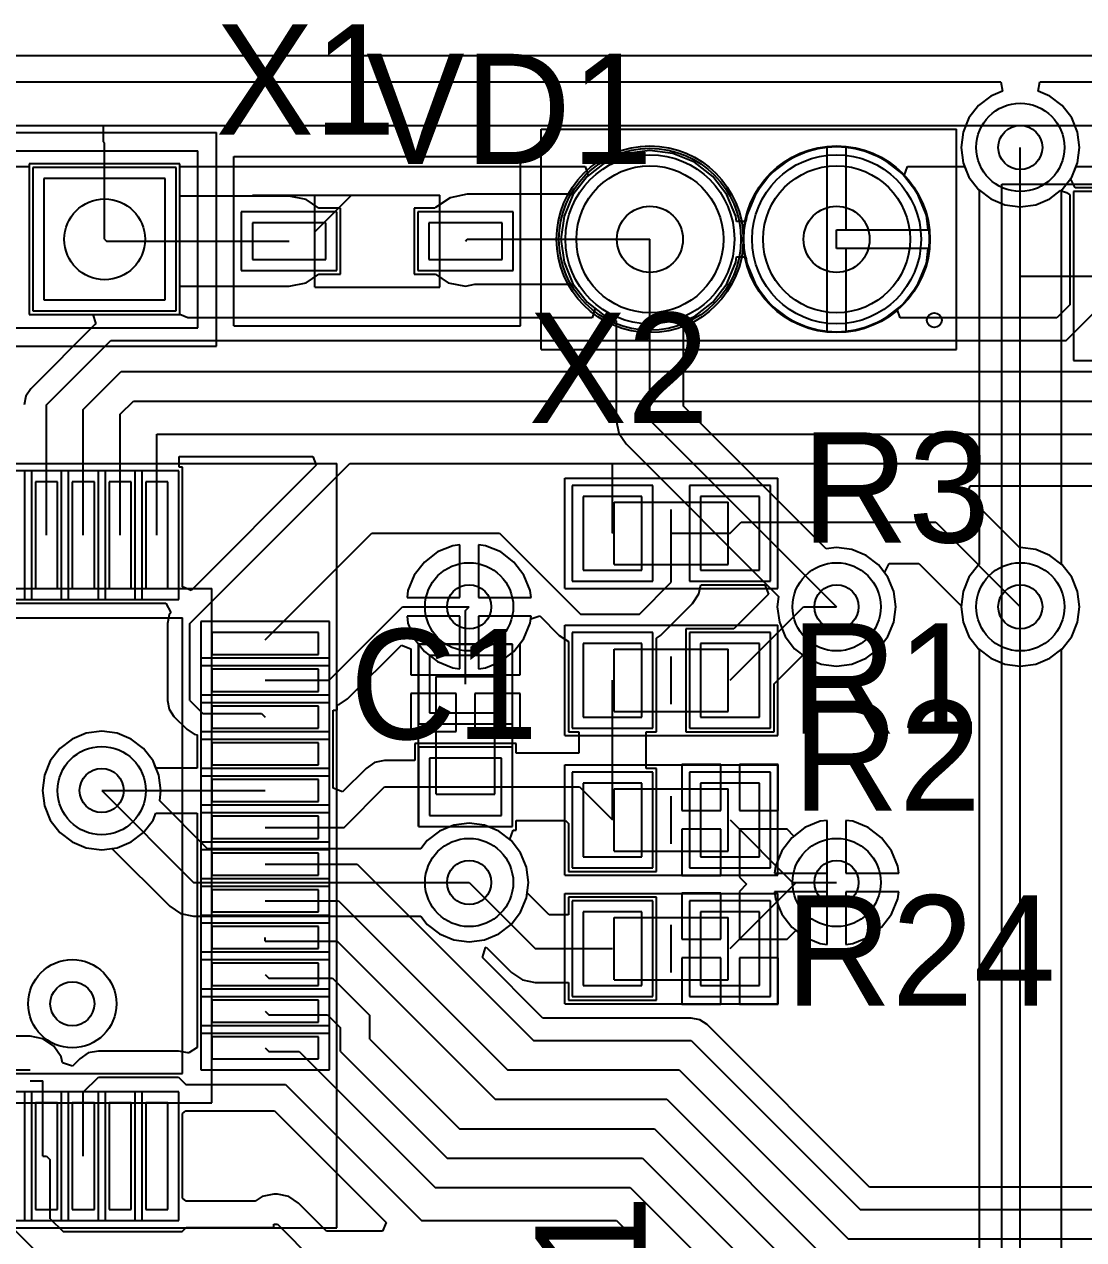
# Model space of a CAD drawing. Header units: millimetres. Extents: x 25.4 to 101.3, y 24.9 to 50.8.
# Drawn here: x 64.35 to 78.76, y 34.29 to 50.82 of the extents above; entities that cross this region are included whole.
import ezdxf

# ---------------------------------------------------------------- set-up
doc = ezdxf.new("R2010")
doc.units = ezdxf.units.MM
for name, color, linetype in [('BottomLayer', 5, 'Continuous'), ('BottomSolder', 6, 'Continuous'), ('KeepOutLayer', 6, 'Continuous'), ('Mechanical1', 6, 'Continuous'), ('Mechanical13', 56, 'Continuous'), ('Mechanical15', 56, 'Continuous'), ('MultiLayer', 9, 'Continuous'), ('PadHoleLayer', 156, 'Continuous'), ('TopLayer', 1, 'Continuous'), ('TopOverlay', 2, 'Continuous'), ('TopPaste', 8, 'Continuous'), ('TopSolder', 216, 'Continuous'), ('ViaHoleLayer', 16, 'Continuous')]:
    doc.layers.add(name, color=color, linetype=linetype)

msp = doc.modelspace()

# ---------------------------------------------------------------- linework, layer by layer
at = {"layer": 'BottomLayer'}
for p, q in [((25.757, 50.043), (77.634, 50.043)), ((77.634, 50.043), (77.659, 49.916)), ((78.141, 49.916), (78.166, 50.043)), ((78.166, 50.043), (95.043, 50.043)), ((77.497, 49.849), (77.329, 49.721)), ((77.659, 49.916), (77.497, 49.849)), ((78.303, 49.849), (78.141, 49.916)), ((78.471, 49.721), (78.303, 49.849)), ((77.329, 49.721), (77.201, 49.553)), ((78.599, 49.553), (78.471, 49.721)), ((77.201, 49.553), (77.121, 49.359)), ((78.679, 49.359), (78.599, 49.553)), ((77.121, 49.359), (77.093, 49.15)), ((78.707, 49.15), (78.679, 49.359)), ((72.86, 49.11), (72.547, 49.069)), ((73.173, 49.069), (72.86, 49.11)), ((75.073, 49.122), (74.768, 48.995)), ((75.273, 49.148), (75.073, 49.122)), ((75.273, 47.9), (75.273, 49.148)), ((75.727, 49.122), (75.527, 49.148)), ((75.527, 49.148), (75.527, 48.027)), ((76.032, 48.995), (75.727, 49.122)), ((77.093, 49.15), (77.121, 48.941)), ((77.9, 42.9), (77.9, 49.15)), ((78.679, 48.941), (78.707, 49.15)), ((72.255, 48.948), (72.004, 48.756)), ((72.547, 49.069), (72.255, 48.948)), ((73.465, 48.948), (73.173, 49.069)), ((73.716, 48.756), (73.465, 48.948)), ((74.768, 48.995), (74.506, 48.794)), ((76.294, 48.794), (76.032, 48.995)), ((66.465, 48.925), (64.415, 48.925)), ((64.415, 48.925), (64.415, 46.875)), ((66.465, 46.875), (66.465, 48.925)), ((74.506, 48.794), (74.305, 48.532)), ((76.495, 48.532), (76.294, 48.794)), ((77.121, 48.941), (77.201, 48.747)), ((78.599, 48.747), (78.679, 48.941)), ((64.615, 48.725), (64.615, 47.075)), ((66.265, 48.725), (64.615, 48.725)), ((66.265, 47.075), (66.265, 48.725)), ((72.004, 48.756), (71.812, 48.505)), ((73.908, 48.505), (73.716, 48.756)), ((77.201, 48.747), (77.329, 48.579)), ((78.471, 48.579), (78.599, 48.747)), ((71.812, 48.505), (71.691, 48.213)), ((74.029, 48.213), (73.908, 48.505)), ((74.305, 48.532), (74.178, 48.227)), ((76.622, 48.227), (76.495, 48.532)), ((77.329, 48.579), (77.339, 48.572)), ((77.339, 48.572), (77.339, 43.478)), ((78.461, 48.572), (78.471, 48.579)), ((78.461, 43.478), (78.461, 48.572)), ((71.691, 48.213), (71.65, 47.9)), ((74.039, 48.14), (74.029, 48.213)), ((74.167, 48.14), (74.039, 48.14)), ((74.178, 48.227), (74.167, 48.14)), ((76.648, 48.027), (76.622, 48.227)), ((75.527, 48.027), (76.648, 48.027)), ((71.65, 47.9), (71.691, 47.587)), ((72.86, 45.44), (72.86, 47.9)), ((75.273, 46.652), (75.273, 47.9)), ((74.029, 47.587), (74.039, 47.66)), ((74.039, 47.66), (74.167, 47.66)), ((74.167, 47.66), (74.178, 47.573)), ((76.648, 47.773), (75.527, 47.773)), ((75.527, 47.773), (75.527, 46.652)), ((76.622, 47.573), (76.648, 47.773)), ((71.691, 47.587), (71.812, 47.295)), ((73.908, 47.295), (74.029, 47.587)), ((74.178, 47.573), (74.305, 47.268)), ((76.495, 47.268), (76.622, 47.573)), ((71.812, 47.295), (72.004, 47.044)), ((73.716, 47.044), (73.908, 47.295)), ((74.305, 47.268), (74.506, 47.006)), ((76.294, 47.006), (76.495, 47.268)), ((64.615, 47.075), (66.265, 47.075)), ((72.004, 47.044), (72.255, 46.852)), ((73.465, 46.852), (73.716, 47.044)), ((74.506, 47.006), (74.768, 46.805)), ((76.032, 46.805), (76.294, 47.006)), ((64.415, 46.875), (66.465, 46.875)), ((72.255, 46.852), (72.401, 46.791)), ((73.319, 46.791), (73.465, 46.852)), ((74.768, 46.805), (75.073, 46.678)), ((75.727, 46.678), (76.032, 46.805)), ((72.401, 46.791), (72.401, 45.44)), ((73.319, 45.63), (73.319, 46.791)), ((75.073, 46.678), (75.273, 46.652)), ((75.527, 46.652), (75.727, 46.678)), ((75.26, 43.689), (73.319, 45.63)), ((72.401, 45.44), (72.436, 45.264)), ((72.86, 45.44), (75.4, 42.9)), ((72.436, 45.264), (72.536, 45.116)), ((72.536, 45.116), (74.611, 43.04)), ((70.177, 43.732), (69.969, 43.646)), ((70.273, 43.745), (70.177, 43.732)), ((70.273, 43.027), (70.273, 43.745)), ((70.623, 43.732), (70.527, 43.745)), ((70.527, 43.745), (70.527, 43.027)), ((70.831, 43.646), (70.623, 43.732)), ((75.4, 43.707), (75.26, 43.689)), ((75.609, 43.679), (75.4, 43.707)), ((75.803, 43.599), (75.609, 43.679)), ((69.791, 43.509), (69.654, 43.331)), ((69.969, 43.646), (69.791, 43.509)), ((71.009, 43.509), (70.831, 43.646)), ((71.146, 43.331), (71.009, 43.509)), ((75.971, 43.471), (75.803, 43.599)), ((69.654, 43.331), (69.568, 43.123)), ((71.232, 43.123), (71.146, 43.331)), ((76.099, 43.303), (75.971, 43.471)), ((77.329, 43.471), (77.201, 43.303)), ((77.339, 43.478), (77.329, 43.471)), ((78.471, 43.471), (78.461, 43.478)), ((78.599, 43.303), (78.471, 43.471)), ((76.179, 43.109), (76.099, 43.303)), ((77.201, 43.303), (77.121, 43.109)), ((78.679, 43.109), (78.599, 43.303)), ((69.568, 43.123), (69.555, 43.027)), ((69.555, 43.027), (70.273, 43.027)), ((70.527, 43.027), (71.245, 43.027)), ((71.245, 43.027), (71.232, 43.123)), ((74.611, 43.04), (74.593, 42.9)), ((76.207, 42.9), (76.179, 43.109)), ((77.121, 43.109), (77.093, 42.9)), ((78.707, 42.9), (78.679, 43.109)), ((74.593, 42.9), (74.621, 42.691)), ((76.179, 42.691), (76.207, 42.9)), ((77.093, 42.9), (77.121, 42.691)), ((77.9, 32.9), (77.9, 42.9)), ((78.679, 42.691), (78.707, 42.9)), ((70.273, 42.773), (69.555, 42.773)), ((69.555, 42.773), (69.568, 42.677)), ((69.568, 42.677), (69.654, 42.469)), ((70.273, 42.055), (70.273, 42.773)), ((71.245, 42.773), (70.527, 42.773)), ((70.527, 42.773), (70.527, 42.055)), ((71.146, 42.469), (71.232, 42.677)), ((71.232, 42.677), (71.245, 42.773)), ((74.621, 42.691), (74.701, 42.497)), ((76.099, 42.497), (76.179, 42.691)), ((77.121, 42.691), (77.201, 42.497)), ((78.599, 42.497), (78.679, 42.691)), ((74.701, 42.497), (74.829, 42.329)), ((75.971, 42.329), (76.099, 42.497)), ((77.201, 42.497), (77.329, 42.329)), ((78.471, 42.329), (78.599, 42.497)), ((69.654, 42.469), (69.791, 42.291)), ((71.009, 42.291), (71.146, 42.469)), ((69.791, 42.291), (69.969, 42.154)), ((70.831, 42.154), (71.009, 42.291)), ((74.829, 42.329), (74.997, 42.201)), ((74.997, 42.201), (75.191, 42.121)), ((75.609, 42.121), (75.803, 42.201)), ((75.803, 42.201), (75.971, 42.329)), ((77.329, 42.329), (77.339, 42.322)), ((77.339, 42.322), (77.339, 33.132)), ((78.461, 42.322), (78.471, 42.329)), ((78.461, 32.9), (78.461, 42.322)), ((69.969, 42.154), (70.177, 42.068)), ((70.177, 42.068), (70.273, 42.055)), ((70.527, 42.055), (70.623, 42.068)), ((70.623, 42.068), (70.831, 42.154)), ((75.191, 42.121), (75.4, 42.093)), ((75.4, 42.093), (75.609, 42.121)), ((65.191, 41.179), (64.997, 41.099)), ((65.4, 41.207), (65.191, 41.179)), ((65.609, 41.179), (65.4, 41.207)), ((65.803, 41.099), (65.609, 41.179)), ((64.997, 41.099), (64.829, 40.971)), ((65.971, 40.971), (65.803, 41.099)), ((64.829, 40.971), (64.701, 40.803)), ((66.099, 40.803), (65.971, 40.971)), ((64.701, 40.803), (64.621, 40.609)), ((66.179, 40.609), (66.099, 40.803)), ((64.621, 40.609), (64.593, 40.4)), ((66.207, 40.4), (66.179, 40.609)), ((64.593, 40.4), (64.621, 40.191)), ((65.4, 40.4), (66.65, 39.15)), ((66.189, 40.26), (66.207, 40.4)), ((64.621, 40.191), (64.701, 39.997)), ((66.84, 39.609), (66.189, 40.26)), ((64.701, 39.997), (64.829, 39.829)), ((70.191, 39.929), (69.997, 39.849)), ((70.4, 39.957), (70.191, 39.929)), ((70.609, 39.929), (70.4, 39.957)), ((70.803, 39.849), (70.609, 39.929)), ((74.969, 39.896), (74.791, 39.759)), ((75.177, 39.982), (74.969, 39.896)), ((75.273, 39.995), (75.177, 39.982)), ((75.273, 39.277), (75.273, 39.995)), ((75.623, 39.982), (75.527, 39.995)), ((75.527, 39.995), (75.527, 39.277)), ((75.831, 39.896), (75.623, 39.982)), ((76.009, 39.759), (75.831, 39.896)), ((64.829, 39.829), (64.997, 39.701)), ((64.997, 39.701), (65.191, 39.621)), ((69.829, 39.721), (69.744, 39.609)), ((69.997, 39.849), (69.829, 39.721)), ((70.971, 39.721), (70.803, 39.849)), ((71.099, 39.553), (70.971, 39.721)), ((74.791, 39.759), (74.654, 39.581)), ((76.146, 39.581), (76.009, 39.759)), ((65.191, 39.621), (65.4, 39.593)), ((65.4, 39.593), (65.54, 39.611)), ((65.54, 39.611), (66.326, 38.826)), ((69.744, 39.609), (66.84, 39.609)), ((71.179, 39.359), (71.099, 39.553)), ((74.654, 39.581), (74.568, 39.373)), ((76.232, 39.373), (76.146, 39.581)), ((71.207, 39.15), (71.179, 39.359)), ((74.568, 39.373), (74.555, 39.277)), ((76.245, 39.277), (76.232, 39.373)), ((74.555, 39.277), (75.273, 39.277)), ((75.527, 39.277), (76.245, 39.277)), ((66.65, 39.15), (70.4, 39.15)), ((71.179, 38.941), (71.207, 39.15)), ((75.273, 39.023), (74.555, 39.023)), ((74.555, 39.023), (74.568, 38.927)), ((75.273, 38.305), (75.273, 39.023)), ((76.245, 39.023), (75.527, 39.023)), ((75.527, 39.023), (75.527, 38.305)), ((76.232, 38.927), (76.245, 39.023)), ((71.099, 38.747), (71.179, 38.941)), ((74.568, 38.927), (74.654, 38.719)), ((76.146, 38.719), (76.232, 38.927)), ((66.326, 38.826), (66.474, 38.726)), ((66.474, 38.726), (66.65, 38.691)), ((70.971, 38.579), (71.099, 38.747)), ((74.654, 38.719), (74.791, 38.541)), ((76.009, 38.541), (76.146, 38.719)), ((66.65, 38.691), (69.744, 38.691)), ((69.744, 38.691), (69.829, 38.579)), ((69.829, 38.579), (69.997, 38.451)), ((70.803, 38.451), (70.971, 38.579)), ((74.791, 38.541), (74.969, 38.404)), ((75.831, 38.404), (76.009, 38.541)), ((69.997, 38.451), (70.191, 38.371)), ((70.191, 38.371), (70.4, 38.343)), ((70.4, 38.343), (70.609, 38.371)), ((70.609, 38.371), (70.803, 38.451)), ((74.969, 38.404), (75.177, 38.318)), ((75.623, 38.318), (75.831, 38.404)), ((75.177, 38.318), (75.273, 38.305)), ((75.527, 38.305), (75.623, 38.318))]:
    msp.add_line(p, q, dxfattribs=at)
for centre, radius in [((77.9, 49.15), 0.6), ((72.86, 47.9), 1), ((75.4, 47.9), 1), ((70.4, 42.9), 0.6), ((75.4, 42.9), 0.6), ((77.9, 42.9), 0.6), ((65.4, 40.4), 0.6), ((70.4, 39.15), 0.6), ((75.4, 39.15), 0.6), ((65, 37.5), 0.6)]:
    msp.add_circle(centre, radius, dxfattribs=at)
at = {"layer": 'BottomSolder'}
for p, q in [((64.465, 48.875), (64.465, 46.925)), ((66.415, 48.875), (64.465, 48.875)), ((66.415, 46.925), (66.415, 48.875)), ((64.465, 46.925), (66.415, 46.925))]:
    msp.add_line(p, q, dxfattribs=at)
for centre in [(72.86, 47.9), (75.4, 47.9)]:
    msp.add_circle(centre, 1.15, dxfattribs=at)
at = {"layer": 'KeepOutLayer'}
msp.add_line((25.4, 50.4), (95.4, 50.4), dxfattribs=at)
at = {"layer": 'Mechanical1'}
for p, q in [((64.17, 49.105), (66.71, 49.105)), ((66.71, 46.695), (66.71, 49.105)), ((77.9, 31.4), (77.9, 47.4)), ((77.9, 47.4), (94.9, 47.4)), ((64.17, 46.695), (66.71, 46.695)), ((72.375, 43.475), (72.375, 44.325)), ((72.375, 44.325), (73.925, 44.325)), ((73.925, 43.475), (73.925, 44.325)), ((72.375, 43.475), (73.925, 43.475)), ((59.9, 43.15), (66.9, 43.15)), ((66.9, 36.15), (66.9, 43.15)), ((72.375, 41.475), (72.375, 42.325)), ((72.375, 42.325), (73.925, 42.325)), ((73.925, 41.475), (73.925, 42.325)), ((69.95, 40.35), (69.95, 41.95)), ((69.95, 41.95), (70.75, 41.95)), ((70.75, 40.35), (70.75, 41.95)), ((72.375, 41.475), (73.925, 41.475)), ((69.95, 40.35), (70.75, 40.35)), ((72.375, 40.425), (73.925, 40.425)), ((72.375, 39.575), (72.375, 40.425)), ((73.925, 39.575), (73.925, 40.425)), ((72.375, 39.575), (73.925, 39.575)), ((72.375, 37.825), (72.375, 38.675)), ((72.375, 38.675), (73.925, 38.675)), ((73.925, 37.825), (73.925, 38.675)), ((72.375, 37.825), (73.925, 37.825)), ((59.9, 36.15), (66.9, 36.15))]:
    msp.add_line(p, q, dxfattribs=at)
for centre in [(72.86, 47.9), (75.4, 47.9)]:
    msp.add_circle(centre, 1.27, dxfattribs=at)
at = {"layer": 'Mechanical13'}
for p, q in [((68.3, 48.5), (70, 48.5)), ((68.3, 47.25), (68.3, 48.5)), ((68.3, 48), (68.8, 48.5)), ((70, 47.25), (70, 48.5)), ((68.3, 47.25), (70, 47.25))]:
    msp.add_line(p, q, dxfattribs=at)
at = {"layer": 'Mechanical15'}
for p, q in [((56.3, 49.355), (66.964, 49.355)), ((66.964, 46.445), (66.964, 49.355)), ((71.38, 46.4), (71.38, 49.4)), ((71.38, 49.4), (77.03, 49.4)), ((77.03, 49.3), (77.03, 49.4)), ((77.03, 46.4), (77.03, 49.3)), ((67.2, 49.025), (71.1, 49.025)), ((67.2, 46.725), (67.2, 49.025)), ((71.1, 46.725), (71.1, 49.025)), ((77.65, 48.65), (95.15, 48.65)), ((77.65, 30.15), (77.65, 48.65)), ((67.2, 46.725), (71.1, 46.725)), ((56.3, 46.445), (66.964, 46.445)), ((71.38, 46.4), (77.03, 46.4)), ((58.2, 44.85), (68.6, 44.85)), ((68.6, 34.45), (68.6, 44.85)), ((71.7, 44.65), (74.6, 44.65)), ((71.7, 43.15), (71.7, 44.65)), ((74.6, 43.15), (74.6, 44.65)), ((71.7, 43.15), (74.6, 43.15)), ((71.7, 42.65), (74.6, 42.65)), ((71.7, 41.15), (71.7, 42.65)), ((74.6, 41.15), (74.6, 42.65)), ((69.71, 39.91), (69.71, 42.39)), ((69.71, 42.39), (70.99, 42.39)), ((70.99, 39.91), (70.99, 42.39)), ((71.7, 41.15), (74.6, 41.15)), ((71.7, 39.25), (71.7, 40.75)), ((71.7, 40.75), (74.6, 40.75)), ((74.6, 39.25), (74.6, 40.75)), ((69.71, 39.91), (70.99, 39.91)), ((71.7, 39.25), (74.6, 39.25)), ((71.7, 39), (74.6, 39)), ((71.7, 37.5), (71.7, 39)), ((74.6, 37.5), (74.6, 39)), ((71.7, 37.5), (74.6, 37.5)), ((58.2, 34.45), (68.6, 34.45))]:
    msp.add_line(p, q, dxfattribs=at)
at = {"layer": 'MultiLayer'}
for p, q in [((64.615, 48.725), (64.615, 47.075)), ((66.265, 48.725), (64.615, 48.725)), ((66.265, 47.075), (66.265, 48.725)), ((64.615, 47.075), (66.265, 47.075))]:
    msp.add_line(p, q, dxfattribs=at)
for centre, radius in [((77.9, 49.15), 0.6), ((72.86, 47.9), 1), ((75.4, 47.9), 1), ((70.4, 42.9), 0.6), ((75.4, 42.9), 0.6), ((77.9, 42.9), 0.6), ((65.4, 40.4), 0.6), ((70.4, 39.15), 0.6), ((75.4, 39.15), 0.6), ((65, 37.5), 0.6)]:
    msp.add_circle(centre, radius, dxfattribs=at)
at = {"layer": 'PadHoleLayer'}
for centre, radius in [((65.44, 47.9), 0.55), ((72.86, 47.9), 0.45), ((75.4, 47.9), 0.45)]:
    msp.add_circle(centre, radius, dxfattribs=at)
at = {"layer": 'TopLayer'}
for p, q in [((53.45, 49.45), (65.425, 49.45)), ((65.425, 49.45), (90, 49.45)), ((65.425, 49.225), (65.425, 49.45)), ((65.425, 49.225), (65.44, 49.21)), ((65.44, 47.9), (65.44, 49.21)), ((63.925, 48.889), (64.415, 48.889)), ((64.415, 48.889), (64.415, 46.875)), ((66.465, 48.487), (66.465, 48.889)), ((66.465, 48.889), (71.98, 48.889)), ((71.98, 48.889), (72.021, 48.769)), ((76.319, 48.762), (76.365, 48.889)), ((76.365, 48.889), (77.142, 48.889)), ((77.142, 48.889), (77.201, 48.747)), ((78.599, 48.747), (78.658, 48.889)), ((78.658, 48.889), (88.766, 48.889)), ((64.615, 48.725), (64.615, 47.075)), ((66.265, 48.725), (64.615, 48.725)), ((66.265, 47.075), (66.265, 48.725)), ((72.004, 48.756), (71.817, 48.512)), ((72.021, 48.769), (72.004, 48.756)), ((76.495, 48.532), (76.319, 48.762)), ((77.201, 48.747), (77.329, 48.579)), ((78.584, 48.727), (78.599, 48.747)), ((78.646, 48.6), (78.584, 48.727)), ((67.95, 48.487), (66.465, 48.487)), ((68.184, 48.44), (67.95, 48.487)), ((70.141, 48.465), (69.942, 48.333)), ((70.375, 48.512), (70.141, 48.465)), ((71.817, 48.512), (70.375, 48.512)), ((76.622, 48.227), (76.495, 48.532)), ((77.329, 48.579), (77.497, 48.451)), ((77.497, 48.451), (77.691, 48.371)), ((78.109, 48.371), (78.303, 48.451)), ((78.303, 48.451), (78.448, 48.562)), ((78.448, 48.562), (78.529, 48.539)), ((78.529, 48.539), (78.575, 48.507)), ((78.575, 48.507), (78.575, 47.008)), ((80.225, 48.6), (78.646, 48.6)), ((68.356, 48.325), (68.184, 48.44)), ((68.65, 48.325), (68.356, 48.325)), ((68.65, 47.425), (68.65, 48.325)), ((69.935, 48.325), (69.65, 48.325)), ((69.65, 48.325), (69.65, 47.425)), ((69.942, 48.333), (69.935, 48.325)), ((77.691, 48.371), (77.9, 48.343)), ((77.9, 48.343), (78.109, 48.371)), ((67.45, 48.125), (67.45, 47.625)), ((68.45, 48.125), (67.45, 48.125)), ((68.45, 47.625), (68.45, 48.125)), ((69.85, 48.125), (69.85, 47.625)), ((70.85, 48.125), (69.85, 48.125)), ((70.85, 47.625), (70.85, 48.125)), ((76.648, 48.027), (76.622, 48.227)), ((75.4, 47.773), (75.4, 48.027)), ((75.4, 48.027), (76.648, 48.027)), ((65.44, 47.9), (65.465, 47.875)), ((65.465, 47.875), (67.95, 47.875)), ((70.35, 47.875), (70.375, 47.9)), ((70.375, 47.9), (72.86, 47.9)), ((67.45, 47.625), (68.45, 47.625)), ((69.85, 47.625), (70.85, 47.625)), ((76.648, 47.773), (75.4, 47.773)), ((76.622, 47.573), (76.648, 47.773)), ((76.495, 47.268), (76.622, 47.573)), ((67.95, 47.263), (68.184, 47.31)), ((68.184, 47.31), (68.356, 47.425)), ((68.356, 47.425), (68.65, 47.425)), ((69.65, 47.425), (69.943, 47.425)), ((69.943, 47.425), (70.116, 47.31)), ((70.116, 47.31), (70.35, 47.263)), ((78.525, 46.525), (79.4, 47.4)), ((66.465, 46.875), (66.465, 47.263)), ((66.465, 47.263), (67.95, 47.263)), ((70.35, 47.263), (70.476, 47.288)), ((70.476, 47.288), (71.817, 47.288)), ((71.817, 47.288), (72.004, 47.044)), ((76.294, 47.006), (76.495, 47.268)), ((64.615, 47.075), (66.265, 47.075)), ((72.004, 47.044), (72.117, 46.958)), ((76.223, 46.951), (76.294, 47.006)), ((78.575, 47.008), (78.398, 46.831)), ((64.415, 46.875), (65.28, 46.875)), ((65.28, 46.875), (65.319, 46.748)), ((66.574, 46.831), (66.465, 46.875)), ((72.073, 46.831), (66.574, 46.831)), ((72.117, 46.958), (72.073, 46.831)), ((76.264, 46.831), (76.223, 46.951)), ((78.398, 46.831), (76.264, 46.831)), ((65.309, 46.741), (64.434, 45.866)), ((65.319, 46.748), (65.309, 46.741)), ((65.309, 46.741), (65.309, 46.741)), ((64.65, 45.65), (65.525, 46.525)), ((65.525, 46.525), (78.525, 46.525)), ((65.15, 45.584), (65.666, 46.1)), ((65.666, 46.1), (80.149, 46.1)), ((64.434, 45.866), (64.367, 45.767)), ((64.367, 45.767), (64.344, 45.65)), ((64.65, 43.875), (64.65, 45.65)), ((65.65, 45.519), (65.831, 45.7)), ((65.831, 45.7), (82.05, 45.7)), ((65.15, 43.875), (65.15, 45.584)), ((65.65, 43.875), (65.65, 45.519)), ((66.15, 45.25), (83.5, 45.25)), ((66.15, 43.875), (66.15, 45.25)), ((66.456, 44.8), (66.456, 44.944)), ((66.456, 44.944), (68.271, 44.944)), ((66.6, 42.674), (68.776, 44.85)), ((68.32, 44.827), (66.617, 43.124)), ((68.271, 44.944), (68.32, 44.827)), ((68.776, 44.85), (72.35, 44.85)), ((72.35, 44.85), (85.125, 44.85)), ((72.35, 43.9), (72.35, 44.85)), ((66.5, 44.8), (66.456, 44.8)), ((66.5, 43.173), (66.5, 44.8)), ((64.8, 44.6), (64.5, 44.6)), ((64.5, 44.6), (64.5, 43.15)), ((64.8, 43.15), (64.8, 44.6)), ((65.3, 44.6), (65, 44.6)), ((65, 44.6), (65, 43.15)), ((65.3, 43.15), (65.3, 44.6)), ((65.8, 44.6), (65.5, 44.6)), ((65.5, 44.6), (65.5, 43.15)), ((65.8, 43.15), (65.8, 44.6)), ((66.3, 44.6), (66, 44.6)), ((66, 44.6), (66, 43.15)), ((66.3, 43.15), (66.3, 44.6)), ((77.176, 44.417), (77.218, 44.544)), ((77.218, 44.544), (85.125, 44.544)), ((72.75, 44.4), (71.95, 44.4)), ((71.95, 44.4), (71.95, 43.4)), ((72.75, 43.4), (72.75, 44.4)), ((74.35, 44.4), (73.55, 44.4)), ((73.55, 44.4), (73.55, 43.4)), ((74.35, 43.4), (74.35, 44.4)), ((77.888, 43.705), (77.176, 44.417)), ((73.95, 43.9), (74.1, 44.05)), ((74.1, 44.05), (76.75, 44.05)), ((76.75, 44.05), (77.9, 42.9)), ((67.625, 42.45), (69.075, 43.9)), ((69.075, 43.9), (70.814, 43.9)), ((70.814, 43.9), (71.914, 42.8)), ((72.35, 43.9), (72.377, 43.927)), ((73.15, 43.234), (73.15, 43.9)), ((73.15, 43.9), (73.95, 43.9)), ((77.9, 43.707), (77.888, 43.705)), ((78.109, 43.679), (77.9, 43.707)), ((78.303, 43.599), (78.109, 43.679)), ((76.054, 43.362), (76.116, 43.489)), ((76.116, 43.489), (76.518, 43.489)), ((76.518, 43.489), (77.095, 42.912)), ((78.471, 43.471), (78.303, 43.599)), ((71.95, 43.4), (72.75, 43.4)), ((73.55, 43.4), (74.35, 43.4)), ((76.099, 43.303), (76.054, 43.362)), ((78.599, 43.303), (78.471, 43.471)), ((66.617, 43.124), (66.5, 43.173)), ((72.716, 42.8), (73.15, 43.234)), ((73.527, 43.078), (73.551, 43.2)), ((73.551, 43.2), (74.422, 43.2)), ((74.422, 43.2), (74.474, 43.073)), ((76.179, 43.109), (76.099, 43.303)), ((78.679, 43.109), (78.599, 43.303)), ((64.5, 43.15), (64.8, 43.15)), ((65, 43.15), (65.3, 43.15)), ((65.5, 43.15), (65.8, 43.15)), ((66, 43.15), (66.3, 43.15)), ((73.438, 42.946), (73.527, 43.078)), ((74.474, 43.073), (74.001, 42.6)), ((76.207, 42.9), (76.179, 43.109)), ((78.707, 42.9), (78.679, 43.109)), ((61.685, 42.95), (66.271, 42.95)), ((66.271, 42.95), (66.339, 42.823)), ((68.495, 41.9), (69.495, 42.9)), ((69.495, 42.9), (70.4, 42.9)), ((70.35, 42.85), (70.4, 42.9)), ((70.35, 41.85), (70.35, 42.85)), ((73.004, 42.512), (73.438, 42.946)), ((73.438, 42.946), (73.438, 42.946)), ((73.95, 41.9), (74.95, 42.9)), ((74.95, 42.9), (75.4, 42.9)), ((76.179, 42.691), (76.207, 42.9)), ((77.095, 42.912), (77.093, 42.9)), ((77.093, 42.9), (77.121, 42.691)), ((78.679, 42.691), (78.707, 42.9)), ((66.317, 42.791), (66.294, 42.674)), ((66.294, 42.674), (66.294, 42.674)), ((66.294, 42.674), (66.294, 41.626)), ((66.339, 42.823), (66.317, 42.791)), ((66.6, 41.626), (66.6, 42.674)), ((71.146, 42.469), (71.232, 42.677)), ((71.232, 42.677), (71.24, 42.737)), ((71.24, 42.737), (71.36, 42.777)), ((71.36, 42.777), (71.626, 42.512)), ((71.914, 42.8), (72.716, 42.8)), ((76.099, 42.497), (76.179, 42.691)), ((77.121, 42.691), (77.201, 42.497)), ((78.599, 42.497), (78.679, 42.691)), ((68.35, 42.55), (66.9, 42.55)), ((66.9, 42.55), (66.9, 42.25)), ((68.35, 42.25), (68.35, 42.55)), ((71.626, 42.512), (71.75, 42.429)), ((72.95, 42.475), (73.004, 42.512)), ((74.001, 42.6), (73.35, 42.6)), ((73.35, 42.6), (73.35, 41.2)), ((75.971, 42.329), (76.099, 42.497)), ((77.201, 42.497), (77.329, 42.329)), ((78.471, 42.329), (78.599, 42.497)), ((68.747, 41.648), (69.479, 42.379)), ((69.479, 42.379), (69.606, 42.327)), ((71.094, 42.402), (71.146, 42.469)), ((71.094, 41.977), (71.094, 42.402)), ((71.75, 42.429), (71.75, 41.2)), ((72.75, 42.4), (71.95, 42.4)), ((71.95, 42.4), (71.95, 41.4)), ((72.75, 41.4), (72.75, 42.4)), ((72.95, 41.2), (72.95, 42.475)), ((74.35, 42.4), (73.55, 42.4)), ((73.55, 42.4), (73.55, 41.4)), ((74.35, 41.4), (74.35, 42.4)), ((66.9, 42.25), (68.35, 42.25)), ((69.606, 42.327), (69.606, 41.977)), ((70.84, 42.24), (69.86, 42.24)), ((69.86, 42.24), (69.86, 41.46)), ((70.84, 41.46), (70.84, 42.24)), ((74.55, 41.851), (74.942, 42.243)), ((74.942, 42.243), (74.997, 42.201)), ((74.997, 42.201), (75.191, 42.121)), ((75.609, 42.121), (75.803, 42.201)), ((75.803, 42.201), (75.971, 42.329)), ((77.329, 42.329), (77.497, 42.201)), ((77.497, 42.201), (77.691, 42.121)), ((78.109, 42.121), (78.303, 42.201)), ((78.303, 42.201), (78.471, 42.329)), ((68.35, 42.05), (66.9, 42.05)), ((66.9, 42.05), (66.9, 41.75)), ((68.35, 41.75), (68.35, 42.05)), ((75.191, 42.121), (75.4, 42.093)), ((75.4, 42.093), (75.609, 42.121)), ((77.691, 42.121), (77.9, 42.093)), ((77.9, 42.093), (78.109, 42.121)), ((67.625, 41.9), (68.495, 41.9)), ((69.606, 41.977), (70.35, 41.977)), ((70.35, 41.977), (71.094, 41.977)), ((72.35, 40), (72.35, 41.9)), ((74.55, 41.2), (74.55, 41.851)), ((66.9, 41.75), (68.35, 41.75)), ((70.223, 41.723), (69.606, 41.723)), ((69.606, 41.723), (69.606, 41.206)), ((70.223, 41.206), (70.223, 41.723)), ((71.094, 41.723), (70.477, 41.723)), ((70.477, 41.723), (70.477, 41.206)), ((71.094, 41.206), (71.094, 41.723)), ((66.294, 41.626), (66.294, 41.626)), ((66.294, 41.626), (66.317, 41.509)), ((66.317, 41.509), (66.384, 41.409)), ((66.6, 41.626), (66.776, 41.45)), ((68.35, 41.55), (66.9, 41.55)), ((66.9, 41.55), (66.9, 41.25)), ((68.35, 41.25), (68.35, 41.55)), ((68.604, 41.565), (68.632, 41.57)), ((68.604, 41.496), (68.604, 41.565)), ((68.632, 41.57), (68.747, 41.648)), ((66.384, 41.409), (66.559, 41.234)), ((66.776, 41.45), (67.575, 41.45)), ((67.575, 41.45), (67.625, 41.4)), ((68.55, 40.434), (68.55, 41.496)), ((68.55, 41.496), (68.604, 41.496)), ((69.86, 41.46), (70.84, 41.46)), ((71.95, 41.4), (72.75, 41.4)), ((73.55, 41.4), (74.35, 41.4)), ((65.191, 41.179), (64.997, 41.099)), ((65.4, 41.207), (65.191, 41.179)), ((65.609, 41.179), (65.4, 41.207)), ((65.803, 41.099), (65.609, 41.179)), ((66.559, 41.234), (66.559, 41.234)), ((66.559, 41.234), (66.659, 41.167)), ((66.9, 41.25), (68.35, 41.25)), ((69.606, 41.206), (70.223, 41.206)), ((70.477, 41.206), (71.094, 41.206)), ((71.75, 41.2), (71.891, 41.2)), ((71.891, 41.2), (71.891, 40.909)), ((72.809, 40.7), (72.809, 41.2)), ((72.809, 41.2), (72.95, 41.2)), ((73.35, 41.2), (74.55, 41.2)), ((64.997, 41.099), (64.829, 40.971)), ((65.971, 40.971), (65.803, 41.099)), ((66.659, 41.167), (66.7, 41.159)), ((66.7, 41.159), (66.7, 40.706)), ((68.35, 41.05), (66.9, 41.05)), ((66.9, 41.05), (66.9, 40.75)), ((68.35, 40.75), (68.35, 41.05)), ((71.04, 41.04), (69.66, 41.04)), ((69.66, 41.04), (69.66, 40.807)), ((71.04, 40.909), (71.04, 41.04)), ((64.829, 40.971), (64.701, 40.803)), ((66.099, 40.803), (65.971, 40.971)), ((71.891, 40.909), (71.04, 40.909)), ((64.701, 40.803), (64.621, 40.609)), ((66.139, 40.706), (66.099, 40.803)), ((66.7, 40.706), (66.139, 40.706)), ((66.9, 40.75), (68.35, 40.75)), ((68.998, 40.702), (68.677, 40.382)), ((69.113, 40.78), (68.998, 40.702)), ((69.25, 40.807), (69.113, 40.78)), ((69.66, 40.807), (69.25, 40.807)), ((70.84, 40.84), (69.86, 40.84)), ((69.86, 40.84), (69.86, 40.06)), ((70.84, 40.06), (70.84, 40.84)), ((72.95, 40.7), (72.809, 40.7)), ((72.95, 39.3), (72.95, 40.7)), ((73.823, 40.754), (73.296, 40.754)), ((73.296, 40.754), (73.296, 40.127)), ((73.823, 40.127), (73.823, 40.754)), ((74.604, 40.754), (74.077, 40.754)), ((74.077, 40.754), (74.077, 40.127)), ((74.604, 40.127), (74.604, 40.754)), ((64.621, 40.609), (64.593, 40.4)), ((68.35, 40.55), (66.9, 40.55)), ((66.9, 40.55), (66.9, 40.25)), ((68.35, 40.25), (68.35, 40.55)), ((64.593, 40.4), (64.621, 40.191)), ((65.4, 40.4), (67.625, 40.4)), ((68.677, 40.382), (68.55, 40.434)), ((68.7, 39.9), (69.25, 40.45)), ((69.25, 40.45), (70.35, 40.45)), ((70.35, 40.45), (71.9, 40.45)), ((71.9, 40.45), (72.35, 40)), ((72.75, 40.5), (71.95, 40.5)), ((71.95, 40.5), (71.95, 39.5)), ((72.75, 39.5), (72.75, 40.5)), ((74.35, 40.5), (73.55, 40.5)), ((73.55, 40.5), (73.55, 39.5)), ((74.35, 39.5), (74.35, 40.5)), ((64.621, 40.191), (64.701, 39.997)), ((66.9, 40.25), (68.35, 40.25)), ((66.099, 39.997), (66.139, 40.094)), ((66.139, 40.094), (66.7, 40.094)), ((66.7, 40.094), (66.7, 39.05)), ((68.35, 40.05), (66.9, 40.05)), ((66.9, 40.05), (66.9, 39.75)), ((68.35, 39.75), (68.35, 40.05)), ((69.86, 40.06), (70.84, 40.06)), ((73.296, 40.127), (73.823, 40.127)), ((74.077, 40.127), (74.604, 40.127)), ((64.701, 39.997), (64.829, 39.829)), ((65.971, 39.829), (66.099, 39.997)), ((67.625, 39.9), (68.7, 39.9)), ((70.954, 39.733), (70.997, 39.86)), ((70.997, 39.86), (71.04, 39.86)), ((71.04, 39.86), (71.04, 39.991)), ((71.04, 39.991), (71.71, 39.991)), ((71.71, 39.991), (71.75, 39.951)), ((71.75, 39.951), (71.75, 39.3)), ((73.823, 39.873), (73.296, 39.873)), ((73.296, 39.873), (73.296, 39.246)), ((73.823, 39.246), (73.823, 39.873)), ((73.95, 40), (74.8, 39.15)), ((74.726, 39.873), (74.077, 39.873)), ((74.077, 39.873), (74.077, 39.224)), ((74.819, 39.78), (74.726, 39.873)), ((74.969, 39.896), (74.819, 39.78)), ((75.177, 39.982), (74.969, 39.896)), ((75.273, 39.995), (75.177, 39.982)), ((75.273, 39.15), (75.273, 39.995)), ((75.623, 39.982), (75.527, 39.995)), ((75.527, 39.995), (75.527, 39.277)), ((75.831, 39.896), (75.623, 39.982)), ((76.009, 39.759), (75.831, 39.896)), ((64.829, 39.829), (64.997, 39.701)), ((64.997, 39.701), (65.191, 39.621)), ((65.609, 39.621), (65.803, 39.701)), ((65.803, 39.701), (65.971, 39.829)), ((66.9, 39.75), (68.35, 39.75)), ((70.971, 39.721), (70.954, 39.733)), ((71.099, 39.553), (70.971, 39.721)), ((76.146, 39.581), (76.009, 39.759)), ((65.191, 39.621), (65.4, 39.593)), ((65.4, 39.593), (65.609, 39.621)), ((68.35, 39.55), (66.9, 39.55)), ((66.9, 39.55), (66.9, 39.25)), ((68.35, 39.25), (68.35, 39.55)), ((71.179, 39.359), (71.099, 39.553)), ((76.232, 39.373), (76.146, 39.581)), ((67.625, 39.4), (68.877, 39.4)), ((68.877, 39.4), (71.277, 37)), ((71.207, 39.15), (71.179, 39.359)), ((71.95, 39.5), (72.75, 39.5)), ((73.55, 39.5), (74.35, 39.5)), ((76.245, 39.277), (76.232, 39.373)), ((66.9, 39.25), (68.35, 39.25)), ((71.75, 39.3), (72.95, 39.3)), ((73.296, 39.246), (73.823, 39.246)), ((74.077, 39.224), (74.176, 39.125)), ((75.527, 39.277), (76.245, 39.277)), ((66.7, 39.05), (66.7, 38.05)), ((68.35, 39.05), (66.9, 39.05)), ((66.9, 39.05), (66.9, 38.75)), ((68.35, 38.75), (68.35, 39.05)), ((70.4, 39.15), (71.3, 38.25)), ((71.189, 39.01), (71.207, 39.15)), ((73.95, 38.25), (74.85, 39.15)), ((74.176, 39.125), (74.077, 39.026)), ((74.077, 39.026), (74.077, 38.377)), ((74.8, 39.15), (74.85, 39.15)), ((74.85, 39.15), (75.4, 39.15)), ((75.273, 38.305), (75.273, 39.15)), ((76.245, 39.023), (75.527, 39.023)), ((75.527, 39.023), (75.527, 38.305)), ((76.232, 38.927), (76.245, 39.023)), ((67.625, 38.9), (68.621, 38.9)), ((68.621, 38.9), (70.921, 36.6)), ((71.49, 38.709), (71.189, 39.01)), ((72.95, 38.95), (71.75, 38.95)), ((71.75, 38.95), (71.75, 38.709)), ((72.95, 37.55), (72.95, 38.95)), ((73.823, 39.004), (73.296, 39.004)), ((73.296, 39.004), (73.296, 38.377)), ((73.823, 38.377), (73.823, 39.004)), ((76.146, 38.719), (76.232, 38.927)), ((66.9, 38.75), (68.35, 38.75)), ((71.75, 38.709), (71.49, 38.709)), ((72.75, 38.75), (71.95, 38.75)), ((71.95, 38.75), (71.95, 37.75)), ((72.75, 37.75), (72.75, 38.75)), ((74.35, 38.75), (73.55, 38.75)), ((73.55, 38.75), (73.55, 37.75)), ((74.35, 37.75), (74.35, 38.75)), ((76.009, 38.541), (76.146, 38.719)), ((68.35, 38.55), (66.9, 38.55)), ((66.9, 38.55), (66.9, 38.25)), ((68.35, 38.25), (68.35, 38.55)), ((75.831, 38.404), (76.009, 38.541)), ((67.625, 38.35), (67.625, 38.4)), ((73.296, 38.377), (73.823, 38.377)), ((74.077, 38.377), (74.726, 38.377)), ((74.726, 38.377), (74.847, 38.498)), ((74.847, 38.498), (74.969, 38.404)), ((74.969, 38.404), (75.177, 38.318)), ((75.623, 38.318), (75.831, 38.404)), ((66.9, 38.25), (68.35, 38.25)), ((67.625, 38.35), (68.606, 38.35)), ((68.606, 38.35), (70.756, 36.2)), ((70.583, 38.127), (70.623, 38.267)), ((70.623, 38.267), (70.632, 38.269)), ((70.632, 38.269), (70.976, 37.926)), ((71.3, 38.25), (72.35, 38.25)), ((75.177, 38.318), (75.273, 38.305)), ((75.527, 38.305), (75.623, 38.318)), ((66.7, 38.05), (66.7, 36.903)), ((68.35, 38.05), (66.9, 38.05)), ((66.9, 38.05), (66.9, 37.75)), ((68.35, 37.75), (68.35, 38.05)), ((71.404, 37.306), (70.583, 38.127)), ((73.823, 38.123), (73.296, 38.123)), ((73.296, 38.123), (73.296, 37.496)), ((73.823, 37.496), (73.823, 38.123)), ((74.604, 38.123), (74.077, 38.123)), ((74.077, 38.123), (74.077, 37.496)), ((74.604, 37.496), (74.604, 38.123)), ((67.625, 37.9), (67.675, 37.85)), ((70.976, 37.926), (71.124, 37.826)), ((66.9, 37.75), (68.35, 37.75)), ((67.675, 37.85), (68.54, 37.85)), ((68.54, 37.85), (69.05, 37.34)), ((71.124, 37.826), (71.3, 37.791)), ((71.3, 37.791), (71.75, 37.791)), ((71.75, 37.791), (71.75, 37.55)), ((71.95, 37.75), (72.75, 37.75)), ((73.55, 37.75), (74.35, 37.75)), ((68.35, 37.55), (66.9, 37.55)), ((66.9, 37.55), (66.9, 37.25)), ((68.35, 37.25), (68.35, 37.55)), ((71.75, 37.55), (72.95, 37.55)), ((67.625, 37.4), (67.675, 37.35)), ((73.296, 37.496), (73.823, 37.496)), ((74.077, 37.496), (74.604, 37.496)), ((66.9, 37.25), (68.35, 37.25)), ((67.675, 37.35), (68.474, 37.35)), ((68.474, 37.35), (68.65, 37.174)), ((69.05, 37.018), (69.05, 37.34)), ((73.421, 37.306), (71.404, 37.306)), ((73.538, 37.283), (73.421, 37.306)), ((73.421, 37.306), (73.421, 37.306)), ((73.638, 37.216), (73.538, 37.283)), ((75.848, 35.006), (73.638, 37.216)), ((64.425, 37.059), (63.415, 37.059)), ((64.601, 37.024), (64.425, 37.059)), ((68.35, 37.05), (66.9, 37.05)), ((66.9, 37.05), (66.9, 36.75)), ((68.35, 36.75), (68.35, 37.05)), ((68.65, 36.852), (68.65, 37.174)), ((64.749, 36.924), (64.601, 37.024)), ((64.849, 36.776), (64.749, 36.924)), ((66.7, 36.903), (66.585, 36.832)), ((67.625, 36.9), (67.675, 36.85)), ((69.05, 37.018), (70.268, 35.8)), ((71.277, 37), (73.421, 37)), ((73.421, 37), (75.721, 34.7)), ((64.865, 36.694), (64.849, 36.776)), ((65.103, 36.752), (65.003, 36.652)), ((65.218, 36.83), (65.103, 36.752)), ((65.355, 36.857), (65.218, 36.83)), ((66.445, 36.857), (65.355, 36.857)), ((66.573, 36.831), (66.445, 36.857)), ((66.585, 36.832), (66.573, 36.831)), ((66.9, 36.75), (68.35, 36.75)), ((67.675, 36.85), (68.086, 36.85)), ((68.086, 36.85), (69.936, 35)), ((68.65, 36.852), (70.102, 35.4)), ((60.596, 36.6), (64.425, 36.6)), ((65.003, 36.652), (64.865, 36.694)), ((70.921, 36.6), (73.256, 36.6)), ((73.256, 36.6), (75.556, 34.3)), ((64.425, 36.45), (64.6, 36.45)), ((64.6, 35.425), (64.6, 36.45)), ((65.15, 36.295), (65.355, 36.5)), ((65.355, 36.5), (66.445, 36.5)), ((66.445, 36.5), (66.545, 36.4)), ((66.545, 36.4), (67.9, 36.4)), ((67.9, 36.4), (69.75, 34.55)), ((65.15, 35.425), (65.15, 36.295)), ((64.8, 36.15), (64.5, 36.15)), ((64.5, 36.15), (64.5, 34.7)), ((64.8, 34.7), (64.8, 36.15)), ((65.3, 36.15), (65, 36.15)), ((65, 36.15), (65, 34.7)), ((65.3, 34.7), (65.3, 36.15)), ((65.8, 36.15), (65.5, 36.15)), ((65.5, 36.15), (65.5, 34.7)), ((65.8, 34.7), (65.8, 36.15)), ((66.3, 36.15), (66, 36.15)), ((66, 36.15), (66, 34.7)), ((66.3, 34.7), (66.3, 36.15)), ((70.756, 36.2), (73.09, 36.2)), ((73.09, 36.2), (75.39, 33.9)), ((66.5, 36.006), (66.545, 36.043)), ((66.5, 34.853), (66.5, 36.006)), ((66.545, 36.043), (67.752, 36.043)), ((67.752, 36.043), (69.27, 34.525)), ((70.268, 35.8), (72.924, 35.8)), ((72.924, 35.8), (75.224, 33.5)), ((64.6, 35.425), (64.65, 35.425)), ((64.65, 35.425), (64.7, 35.375)), ((65.15, 35.425), (65.15, 35.425)), ((70.102, 35.4), (72.759, 35.4)), ((72.759, 35.4), (75.059, 33.1)), ((64.7, 34.576), (64.7, 35.375)), ((67.741, 34.908), (67.585, 34.877)), ((67.792, 34.908), (67.741, 34.908)), ((67.948, 34.877), (67.792, 34.908)), ((67.792, 34.908), (67.792, 34.908)), ((69.936, 35), (72.593, 35)), ((72.593, 35), (74.893, 32.7)), ((88.149, 35.006), (75.848, 35.006)), ((66.55, 34.812), (66.5, 34.853)), ((67.488, 34.812), (66.55, 34.812)), ((67.585, 34.877), (67.488, 34.812)), ((68.08, 34.788), (67.948, 34.877)), ((68.461, 34.408), (68.08, 34.788)), ((64.5, 34.7), (64.8, 34.7)), ((64.7, 34.576), (64.876, 34.4)), ((65, 34.7), (65.3, 34.7)), ((65.5, 34.7), (65.8, 34.7)), ((66, 34.7), (66.3, 34.7)), ((75.721, 34.7), (88.149, 34.7)), ((64.15, 34.489), (64.689, 33.95)), ((64.876, 34.4), (66.495, 34.4)), ((66.495, 34.4), (66.55, 34.455)), ((66.55, 34.455), (67.741, 34.455)), ((67.741, 34.455), (67.741, 34.5)), ((67.741, 34.5), (67.792, 34.5)), ((67.792, 34.5), (68.292, 34)), ((69.222, 34.408), (68.461, 34.408)), ((69.27, 34.525), (69.222, 34.408)), ((69.75, 34.55), (72.406, 34.55)), ((72.406, 34.55), (76.65, 30.306)), ((75.556, 34.3), (86.549, 34.3))]:
    msp.add_line(p, q, dxfattribs=at)
for centre, radius in [((77.9, 49.15), 0.6), ((72.86, 47.9), 1), ((75.4, 47.9), 1), ((70.4, 42.9), 0.6), ((75.4, 42.9), 0.6), ((77.9, 42.9), 0.6), ((65.4, 40.4), 0.6), ((70.4, 39.15), 0.6), ((75.4, 39.15), 0.6), ((65, 37.5), 0.6)]:
    msp.add_circle(centre, radius, dxfattribs=at)
at = {"layer": 'TopOverlay'}
for p, q in [((57.82, 49.105), (66.71, 49.105)), ((66.71, 46.695), (66.71, 49.105)), ((77.65, 48.65), (95.15, 48.65)), ((77.65, 30.15), (77.65, 48.65)), ((67.45, 48.5), (70, 48.5)), ((68.3, 47.25), (70, 47.25)), ((56.55, 46.695), (66.71, 46.695)), ((73.15, 43.575), (73.15, 44.225)), ((60.3, 42.75), (66.5, 42.75)), ((66.5, 36.55), (66.5, 42.75)), ((73.15, 41.575), (73.15, 42.225)), ((73.15, 39.675), (73.15, 40.325)), ((73.15, 37.925), (73.15, 38.575)), ((60.3, 36.55), (66.5, 36.55))]:
    msp.add_line(p, q, dxfattribs=at)
for centre, radius in [((72.86, 47.9), 1.238), ((75.4, 47.9), 1.262), ((76.73, 46.8), 0.1)]:
    msp.add_circle(centre, radius, dxfattribs=at)
at = {"layer": 'TopPaste'}
for p, q in [((67.45, 48.125), (67.45, 47.625)), ((68.45, 48.125), (67.45, 48.125)), ((68.45, 47.625), (68.45, 48.125)), ((69.85, 48.125), (69.85, 47.625)), ((70.85, 48.125), (69.85, 48.125)), ((70.85, 47.625), (70.85, 48.125)), ((67.45, 47.625), (68.45, 47.625)), ((69.85, 47.625), (70.85, 47.625)), ((64.8, 44.6), (64.5, 44.6)), ((64.5, 44.6), (64.5, 43.15)), ((64.8, 43.15), (64.8, 44.6)), ((65.3, 44.6), (65, 44.6)), ((65, 44.6), (65, 43.15)), ((65.3, 43.15), (65.3, 44.6)), ((65.8, 44.6), (65.5, 44.6)), ((65.5, 44.6), (65.5, 43.15)), ((65.8, 43.15), (65.8, 44.6)), ((66.3, 44.6), (66, 44.6)), ((66, 44.6), (66, 43.15)), ((66.3, 43.15), (66.3, 44.6)), ((72.75, 44.4), (71.95, 44.4)), ((71.95, 44.4), (71.95, 43.4)), ((72.75, 43.4), (72.75, 44.4)), ((74.35, 44.4), (73.55, 44.4)), ((73.55, 44.4), (73.55, 43.4)), ((74.35, 43.4), (74.35, 44.4)), ((71.95, 43.4), (72.75, 43.4)), ((73.55, 43.4), (74.35, 43.4)), ((64.5, 43.15), (64.8, 43.15)), ((65, 43.15), (65.3, 43.15)), ((65.5, 43.15), (65.8, 43.15)), ((66, 43.15), (66.3, 43.15)), ((68.35, 42.55), (66.9, 42.55)), ((66.9, 42.55), (66.9, 42.25)), ((68.35, 42.25), (68.35, 42.55)), ((72.75, 42.4), (71.95, 42.4)), ((71.95, 42.4), (71.95, 41.4)), ((72.75, 41.4), (72.75, 42.4)), ((74.35, 42.4), (73.55, 42.4)), ((73.55, 42.4), (73.55, 41.4)), ((74.35, 41.4), (74.35, 42.4)), ((66.9, 42.25), (68.35, 42.25)), ((70.84, 42.24), (69.86, 42.24)), ((69.86, 42.24), (69.86, 41.46)), ((70.84, 41.46), (70.84, 42.24)), ((68.35, 42.05), (66.9, 42.05)), ((66.9, 42.05), (66.9, 41.75)), ((68.35, 41.75), (68.35, 42.05)), ((66.9, 41.75), (68.35, 41.75)), ((68.35, 41.55), (66.9, 41.55)), ((66.9, 41.55), (66.9, 41.25)), ((68.35, 41.25), (68.35, 41.55)), ((69.86, 41.46), (70.84, 41.46)), ((71.95, 41.4), (72.75, 41.4)), ((73.55, 41.4), (74.35, 41.4)), ((66.9, 41.25), (68.35, 41.25)), ((68.35, 41.05), (66.9, 41.05)), ((66.9, 41.05), (66.9, 40.75)), ((68.35, 40.75), (68.35, 41.05)), ((66.9, 40.75), (68.35, 40.75)), ((70.84, 40.84), (69.86, 40.84)), ((69.86, 40.84), (69.86, 40.06)), ((70.84, 40.06), (70.84, 40.84)), ((68.35, 40.55), (66.9, 40.55)), ((66.9, 40.55), (66.9, 40.25)), ((68.35, 40.25), (68.35, 40.55)), ((72.75, 40.5), (71.95, 40.5)), ((71.95, 40.5), (71.95, 39.5)), ((72.75, 39.5), (72.75, 40.5)), ((74.35, 40.5), (73.55, 40.5)), ((73.55, 40.5), (73.55, 39.5)), ((74.35, 39.5), (74.35, 40.5)), ((66.9, 40.25), (68.35, 40.25)), ((68.35, 40.05), (66.9, 40.05)), ((66.9, 40.05), (66.9, 39.75)), ((68.35, 39.75), (68.35, 40.05)), ((69.86, 40.06), (70.84, 40.06)), ((66.9, 39.75), (68.35, 39.75)), ((68.35, 39.55), (66.9, 39.55)), ((66.9, 39.55), (66.9, 39.25)), ((68.35, 39.25), (68.35, 39.55)), ((71.95, 39.5), (72.75, 39.5)), ((73.55, 39.5), (74.35, 39.5)), ((66.9, 39.25), (68.35, 39.25)), ((68.35, 39.05), (66.9, 39.05)), ((66.9, 39.05), (66.9, 38.75)), ((68.35, 38.75), (68.35, 39.05)), ((66.9, 38.75), (68.35, 38.75)), ((72.75, 38.75), (71.95, 38.75)), ((71.95, 38.75), (71.95, 37.75)), ((72.75, 37.75), (72.75, 38.75)), ((74.35, 38.75), (73.55, 38.75)), ((73.55, 38.75), (73.55, 37.75)), ((74.35, 37.75), (74.35, 38.75)), ((68.35, 38.55), (66.9, 38.55)), ((66.9, 38.55), (66.9, 38.25)), ((68.35, 38.25), (68.35, 38.55)), ((66.9, 38.25), (68.35, 38.25)), ((68.35, 38.05), (66.9, 38.05)), ((66.9, 38.05), (66.9, 37.75)), ((68.35, 37.75), (68.35, 38.05)), ((66.9, 37.75), (68.35, 37.75)), ((71.95, 37.75), (72.75, 37.75)), ((73.55, 37.75), (74.35, 37.75)), ((68.35, 37.55), (66.9, 37.55)), ((66.9, 37.55), (66.9, 37.25)), ((68.35, 37.25), (68.35, 37.55)), ((66.9, 37.25), (68.35, 37.25)), ((68.35, 37.05), (66.9, 37.05)), ((66.9, 37.05), (66.9, 36.75)), ((68.35, 36.75), (68.35, 37.05)), ((66.9, 36.75), (68.35, 36.75)), ((64.8, 36.15), (64.5, 36.15)), ((64.5, 36.15), (64.5, 34.7)), ((64.8, 34.7), (64.8, 36.15)), ((65.3, 36.15), (65, 36.15)), ((65, 36.15), (65, 34.7)), ((65.3, 34.7), (65.3, 36.15)), ((65.8, 36.15), (65.5, 36.15)), ((65.5, 36.15), (65.5, 34.7)), ((65.8, 34.7), (65.8, 36.15)), ((66.3, 36.15), (66, 36.15)), ((66, 36.15), (66, 34.7)), ((66.3, 34.7), (66.3, 36.15)), ((64.5, 34.7), (64.8, 34.7)), ((65, 34.7), (65.3, 34.7)), ((65.5, 34.7), (65.8, 34.7)), ((66, 34.7), (66.3, 34.7))]:
    msp.add_line(p, q, dxfattribs=at)
at = {"layer": 'TopSolder'}
for p, q in [((64.465, 48.875), (64.465, 46.925)), ((66.415, 48.875), (64.465, 48.875)), ((66.415, 46.925), (66.415, 48.875)), ((80.175, 48.55), (78.625, 48.55)), ((78.625, 48.55), (78.625, 46.25)), ((67.3, 48.275), (67.3, 47.475)), ((68.6, 48.275), (67.3, 48.275)), ((68.6, 47.475), (68.6, 48.275)), ((69.7, 48.275), (69.7, 47.475)), ((71, 48.275), (69.7, 48.275)), ((71, 47.475), (71, 48.275)), ((67.3, 47.475), (68.6, 47.475)), ((69.7, 47.475), (71, 47.475)), ((64.465, 46.925), (66.415, 46.925)), ((78.625, 46.25), (80.175, 46.25)), ((64.45, 44.75), (63.85, 44.75)), ((64.95, 44.75), (64.35, 44.75)), ((64.35, 44.75), (64.35, 43)), ((64.45, 43), (64.45, 44.75)), ((65.45, 44.75), (64.85, 44.75)), ((64.85, 44.75), (64.85, 43)), ((64.95, 43), (64.95, 44.75)), ((65.95, 44.75), (65.35, 44.75)), ((65.35, 44.75), (65.35, 43)), ((65.45, 43), (65.45, 44.75)), ((66.45, 44.75), (65.85, 44.75)), ((65.85, 44.75), (65.85, 43)), ((65.95, 43), (65.95, 44.75)), ((66.45, 43), (66.45, 44.75)), ((72.9, 44.55), (71.8, 44.55)), ((71.8, 44.55), (71.8, 43.25)), ((72.9, 43.25), (72.9, 44.55)), ((74.5, 44.55), (73.4, 44.55)), ((73.4, 44.55), (73.4, 43.25)), ((74.5, 43.25), (74.5, 44.55)), ((71.8, 43.25), (72.9, 43.25)), ((73.4, 43.25), (74.5, 43.25)), ((63.85, 43), (64.45, 43)), ((64.35, 43), (64.95, 43)), ((64.85, 43), (65.45, 43)), ((65.35, 43), (65.95, 43)), ((65.85, 43), (66.45, 43)), ((68.5, 42.7), (66.75, 42.7)), ((66.75, 42.7), (66.75, 42.1)), ((68.5, 42.1), (68.5, 42.7)), ((72.9, 42.55), (71.8, 42.55)), ((71.8, 42.55), (71.8, 41.25)), ((72.9, 41.25), (72.9, 42.55)), ((74.5, 42.55), (73.4, 42.55)), ((73.4, 42.55), (73.4, 41.25)), ((74.5, 41.25), (74.5, 42.55)), ((70.99, 42.39), (69.71, 42.39)), ((69.71, 42.39), (69.71, 41.31)), ((70.99, 41.31), (70.99, 42.39)), ((68.5, 42.2), (66.75, 42.2)), ((66.75, 42.2), (66.75, 41.6)), ((68.5, 41.6), (68.5, 42.2)), ((66.75, 42.1), (68.5, 42.1)), ((68.5, 41.7), (66.75, 41.7)), ((66.75, 41.7), (66.75, 41.1)), ((68.5, 41.1), (68.5, 41.7)), ((66.75, 41.6), (68.5, 41.6)), ((68.5, 41.2), (66.75, 41.2)), ((66.75, 41.2), (66.75, 40.6)), ((68.5, 40.6), (68.5, 41.2)), ((69.71, 41.31), (70.99, 41.31)), ((71.8, 41.25), (72.9, 41.25)), ((73.4, 41.25), (74.5, 41.25)), ((66.75, 41.1), (68.5, 41.1)), ((70.99, 40.99), (69.71, 40.99)), ((69.71, 40.99), (69.71, 39.91)), ((70.99, 39.91), (70.99, 40.99)), ((68.5, 40.7), (66.75, 40.7)), ((66.75, 40.7), (66.75, 40.1)), ((68.5, 40.1), (68.5, 40.7)), ((66.75, 40.6), (68.5, 40.6)), ((72.9, 40.65), (71.8, 40.65)), ((71.8, 40.65), (71.8, 39.35)), ((72.9, 39.35), (72.9, 40.65)), ((74.5, 40.65), (73.4, 40.65)), ((73.4, 40.65), (73.4, 39.35)), ((74.5, 39.35), (74.5, 40.65)), ((68.5, 40.2), (66.75, 40.2)), ((66.75, 40.2), (66.75, 39.6)), ((68.5, 39.6), (68.5, 40.2)), ((66.75, 40.1), (68.5, 40.1)), ((69.71, 39.91), (70.99, 39.91)), ((68.5, 39.7), (66.75, 39.7)), ((66.75, 39.7), (66.75, 39.1)), ((68.5, 39.1), (68.5, 39.7)), ((66.75, 39.6), (68.5, 39.6)), ((68.5, 39.2), (66.75, 39.2)), ((66.75, 39.2), (66.75, 38.6)), ((68.5, 38.6), (68.5, 39.2)), ((71.8, 39.35), (72.9, 39.35)), ((73.4, 39.35), (74.5, 39.35)), ((66.75, 39.1), (68.5, 39.1)), ((72.9, 38.9), (71.8, 38.9)), ((71.8, 38.9), (71.8, 37.6)), ((72.9, 37.6), (72.9, 38.9)), ((74.5, 38.9), (73.4, 38.9)), ((73.4, 38.9), (73.4, 37.6)), ((74.5, 37.6), (74.5, 38.9)), ((68.5, 38.7), (66.75, 38.7)), ((66.75, 38.7), (66.75, 38.1)), ((68.5, 38.1), (68.5, 38.7)), ((66.75, 38.6), (68.5, 38.6)), ((68.5, 38.2), (66.75, 38.2)), ((66.75, 38.2), (66.75, 37.6)), ((68.5, 37.6), (68.5, 38.2)), ((66.75, 38.1), (68.5, 38.1)), ((68.5, 37.7), (66.75, 37.7)), ((66.75, 37.7), (66.75, 37.1)), ((68.5, 37.1), (68.5, 37.7)), ((66.75, 37.6), (68.5, 37.6)), ((71.8, 37.6), (72.9, 37.6)), ((73.4, 37.6), (74.5, 37.6)), ((68.5, 37.2), (66.75, 37.2)), ((66.75, 37.2), (66.75, 36.6)), ((66.75, 37.1), (68.5, 37.1)), ((68.5, 36.6), (68.5, 37.2)), ((66.75, 36.6), (68.5, 36.6)), ((64.45, 36.3), (63.85, 36.3)), ((64.95, 36.3), (64.35, 36.3)), ((64.35, 36.3), (64.35, 34.55)), ((64.45, 34.55), (64.45, 36.3)), ((65.45, 36.3), (64.85, 36.3)), ((64.85, 36.3), (64.85, 34.55)), ((64.95, 34.55), (64.95, 36.3)), ((65.95, 36.3), (65.35, 36.3)), ((65.35, 36.3), (65.35, 34.55)), ((65.45, 34.55), (65.45, 36.3)), ((66.45, 36.3), (65.85, 36.3)), ((65.85, 36.3), (65.85, 34.55)), ((65.95, 34.55), (65.95, 36.3)), ((66.45, 34.55), (66.45, 36.3)), ((63.85, 34.55), (64.45, 34.55)), ((64.35, 34.55), (64.95, 34.55)), ((64.85, 34.55), (65.45, 34.55)), ((65.35, 34.55), (65.95, 34.55)), ((65.85, 34.55), (66.45, 34.55))]:
    msp.add_line(p, q, dxfattribs=at)
for centre in [(72.86, 47.9), (75.4, 47.9)]:
    msp.add_circle(centre, 1.15, dxfattribs=at)
at = {"layer": 'ViaHoleLayer'}
for centre in [(77.9, 49.15), (70.4, 42.9), (75.4, 42.9), (77.9, 42.9), (65.4, 40.4), (70.4, 39.15), (75.4, 39.15), (65, 37.5)]:
    msp.add_circle(centre, 0.3, dxfattribs=at)

# ---------------------------------------------------------------- texts
at = {"layer": 'TopOverlay'}
for s, p in [('X1', (66.95, 49.325)), ('VD1', (69, 48.925)), ('X2', (71.21, 45.4)), ('R3', (74.925, 43.775)), ('R1', (74.775, 41.175)), ('C1', (68.775, 41.1)), ('R2', (74.8, 40.125)), ('R24', (74.7, 37.475))]:
    msp.add_text(s, height=1.5, dxfattribs=at).set_placement(p)
msp.add_text('ZQ1', height=1.5, rotation=90, dxfattribs=at).set_placement((72.8, 31))

doc.saveas('drawing.dxf')
